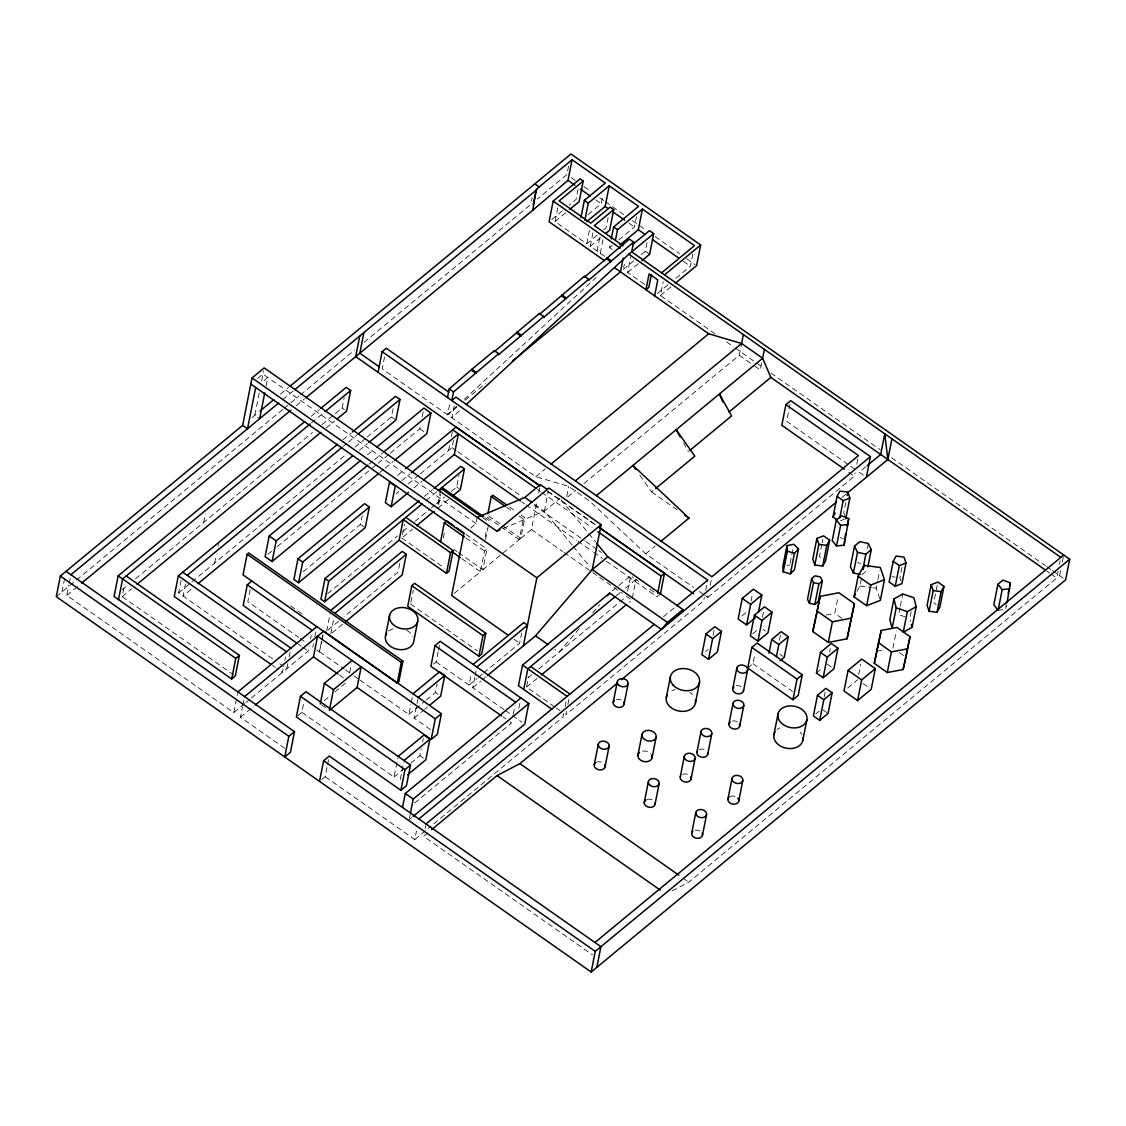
<?xml version="1.0" encoding="UTF-8"?>
<svg xmlns="http://www.w3.org/2000/svg" width="1126" height="1126" viewBox="0 0 1126 1126"><rect width="100%" height="100%" fill="white"/><g stroke="black" fill="none" stroke-linecap="round" stroke-linejoin="round"><path stroke-width="0.75" stroke-dasharray="5 3.75" d="M1006.208 603.55L1005.743 609.433L1006.433 605.985M61.958 591.995L64.689 578.229M244.581 703.651L233.786 712.575L66.8 595.387L68.855 585.07M69.193 583.352L70.22 578.187M233.87 675.023L122.157 596.625L124.536 584.577M272.591 658.794L178.64 592.867L181.37 579.102M185.48 583.958L183.102 595.992L192.588 588.152M203.609 522.492L205.312 513.892M214.587 563.155L216.291 554.541M217.994 545.941L218.683 542.507M259.219 392.96L254.8 415.325L259.642 418.731M261.612 380.926L263.583 370.975M266.116 386.049L267.819 377.449L262.428 381.911M250.155 589.63L247.776 601.678L298.643 637.372M233.786 712.575L237.53 693.644M284.695 748.297L240.443 717.248L242.498 706.917M242.836 705.2L243.849 700.034M283.076 668.957L282.387 672.405L276.7 668.408M284.779 660.357L285.455 656.908M287.82 663.594L286.792 668.76L278.263 662.778M289.171 656.711L290.198 651.56M335.393 413.566L342.121 408.006L344.162 397.675M251.337 698.064L308.172 651.081L309.2 645.93M310.551 639.047L311.24 635.599M312.775 647.295L313.45 643.847M314.816 636.964L316.181 630.081M297.475 716.037L301.881 712.378L303.936 702.061M316.758 650.096L319.432 651.968L321.473 641.637M321.811 639.92L322.838 634.754M319.432 651.968L321.684 641.468M322.022 639.751L323.049 634.585M326.639 631.123L330.382 612.206M384.571 356.843L382.193 368.892L535.807 476.692L568.7 486.39L589.742 501.154L645.761 553.851L693.686 587.49M330.734 633.994L333.803 618.512M303.218 571.698L360.531 524.336L362.234 515.722M367.146 437.043L391.454 416.958L393.157 408.358M321.783 779.516L325.189 776.715L327.23 766.384M327.567 764.667L328.595 759.501M349.693 672.475L351.396 663.861M390.229 453.229L419.829 428.767L420.505 425.332M422.208 416.719L423.235 411.567M402.418 534.583L404.473 524.266M399.8 563.45L398.097 572.064L344.162 616.64M457.015 406.95L447.557 414.762L449.936 402.714M410.891 602.269L413.284 590.221M454.242 405.74L451.85 417.774L460.9 409.414M437.845 503.871L440.238 491.823M448.598 450.499L449.612 445.333M451.315 436.733L452.68 429.85M438.633 504.659L440.688 494.328M420.364 473.835L452.047 447.655L454.088 437.324M301.881 712.378L394.044 777.053L397.788 758.122M443.334 538.059L444.348 532.894M359.94 680.076L408.893 714.419L410.934 704.102M411.272 702.385L412.299 697.219M451.315 491.429L456.692 486.981L459.07 474.947M400.279 779.473L403.685 762.274M430.498 729.578L414.115 718.092L417.859 699.162M433.51 664.143L436.128 661.975L438.183 651.658M438.521 649.927L439.534 644.776M410.849 763.161L419.899 755.673L421.265 748.79M422.63 741.907L423.32 738.459M531.416 201.075L532.105 197.627M409.456 817.983L410.145 814.548M426.149 700.161L435.438 692.476L437.141 683.862M470.64 528.024L476.031 523.562L477.255 517.425M325.189 776.715L414.776 839.574L416.479 830.974M425.107 828.581L425.727 825.499M485.137 537.06L486.84 528.446M485.587 539.565L488.656 524.083M454.257 593.36L480.422 571.726L484.518 551.078L486.953 549.066L465.404 533.949M458.451 552.585L482.857 569.714L486.953 549.066M597.062 235.25L586.716 243.793L555.034 221.555L557.764 207.789M568.588 166.029L566.885 174.629L537.426 198.978M436.128 661.975L469.035 685.058L471.076 674.741M504.026 709.619L472.765 687.69L474.82 677.373M475.158 675.642L476.185 670.491M578.074 189.182L576.033 199.499L569.292 205.073M482.857 569.714L519.213 539.664L523.308 519.016L524.857 517.735L517.89 512.851M502.66 525.673L520.775 538.383L524.857 517.735M586.716 243.793L589.447 230.028M520.775 538.383L531.444 529.558L537.046 501.253M538.692 492.935L540.339 484.602M604.606 256.348L590.263 246.284L592.98 232.519M588.124 214.531L601.228 203.693L602.931 195.094M572.205 545.153L544.379 511.162L548.306 491.344M597.09 251.07L599.806 237.304M483.673 672.954L519.621 643.242L521.676 632.925M600.285 253.322L603.015 239.556M608.139 217.445L606.098 227.776L603.522 229.901M513.273 714.32L514.976 705.72M612.136 249.409L609.56 247.593L610.25 244.159M518.847 708.268L519.874 703.103M554.625 706.832L526.574 687.156L528.615 676.825M566.702 496.467L568.7 486.39M623.663 267.763L624.339 264.314M618.737 240.007L634.459 227.016L636.514 216.685M644.579 284.399L627.618 272.492L630.687 257.01M641.44 254.504L645.325 251.295L647.028 242.681M563.718 713.588L563.042 717.037L432.3 825.091M565.083 706.706L566.448 699.823M566.533 711.266L565.843 714.714L703.651 600.805L704.327 597.357M567.884 704.383L569.249 697.501M714.996 333.817L660.441 295.519L663.158 281.753M675.825 278.319L690.393 266.271L692.786 254.223M627.632 591.178L630.701 575.696L633.361 577.568M632.263 598.356L636.007 579.426L641.623 583.367M583.93 483.631L739.261 355.239L741.598 343.486M705.692 590.474L707.747 580.157M704.975 595.401L707.79 597.385L708.479 593.937M710.182 585.337L711.885 576.737M761.64 363.29L760.303 370.004L753.294 365.077M713.082 635.317L714.095 630.152M751.028 601.214L752.379 594.331M790.03 404.093L786.624 421.293L849.243 465.235M747.763 668.042L752.998 663.707L755.039 653.376M762.429 617.203L763.794 610.32M790.142 563.197L793.197 547.715M779.445 640.286L780.459 635.134M821.853 544.435L819.461 556.483L824.359 559.918M822.191 542.718L822.867 539.27M845.809 502.463L843.768 512.794L845.274 517.228M707.79 597.385L854.381 476.214L855.07 472.779M856.773 464.165L857.787 459.014M841.826 618.329L834.774 613.389L838.194 596.189M829.538 652.095L830.214 648.646M824.133 696.966L825.161 691.814M867.231 548.615L868.259 543.45M856.985 591.432L859.954 586.013L861.657 577.413M858.688 674.587L860.728 664.256M879.842 598.821L876.225 588.152L877.59 581.269M877.928 579.552L879.631 570.952M901.954 567.42L899.899 577.737L901.912 583.648M900.04 607.73L898.689 614.613L906.641 617.344M900.392 606.013L902.77 593.965M892.946 648.097L896.352 630.884M911.187 611.559L909.822 618.441L910.582 621.397M937.17 585.534L933.764 602.748L936.213 604.465M672.053 890.905L688.816 882.151L1056.751 578.032L1058.116 571.149M1059.482 564.267L1060.157 560.832M1059.622 575.653L1060.65 570.502M1062.353 561.888L1063.718 555.005M579.228 628.604L558.946 652.278L554.808 649.378M592.755 612.825L599.511 604.929M447.557 414.762L456.593 406.402M464.348 399.237L596.118 277.475M257.572 378.505L262.977 374.043L476.031 523.562M252.097 417.549L258.853 411.975M280.501 394.086L288.622 387.372M282.654 399.716L293.478 390.764M56.3 596.667L282.795 409.442M284.16 408.33L299.052 396.014M300.417 394.888L354.606 350.087M364.092 342.262L530.74 204.51M66.8 595.387L77.61 586.463M296.293 405.712L304.386 399.012M311.24 416.254L319.32 409.582M551.782 219.542L562.55 210.632M311.452 422.883L323.612 412.834M555.034 221.555L565.731 212.715M122.087 589.869L127.435 585.45M135.458 578.82L312.535 432.454M321.952 424.671L334.056 414.678M122.157 596.625L131.615 588.799M326.287 427.894L334.408 421.18M342.881 439.844L350.988 433.144M343.064 446.501L347.132 443.137M348.497 442.025L356.618 435.298M590.263 246.284L600.594 237.727M178.64 592.867L190.618 582.958M191.955 581.861L346.907 453.792M355 447.092L365.795 438.169M359.307 450.344L367.442 443.616M609.56 247.593L612.178 245.426M367.414 454.834L374.142 449.274M369.018 464.179L373.058 460.844M374.409 459.732L382.474 453.06M267.805 554.428L271.83 551.093M277.221 546.645L376.774 464.348M378.125 463.236L388.878 454.341M465.108 400.251L485.376 383.502M623.325 269.48L633.671 260.922M379.729 472.596L383.769 469.26M385.12 468.149L393.185 461.477M627.618 272.492L639.272 262.865M397.562 475.411L404.276 469.866M401.954 480.549L410.019 473.891M396.155 493.835L398.843 491.626M408.259 483.842L419.013 474.947M413.988 487.868L422.067 481.196M657.274 293.647L669.196 283.794M660.441 295.519L671.138 286.666M424.488 496.341L432.553 489.669M426.078 500.648L436.874 491.724M327.652 593.641L397.548 535.863M402.925 531.43L409.639 525.87M415.015 521.422L429.808 509.205M431.145 508.093L435.185 504.758M436.522 503.646L444.587 496.988M403.094 536.919L412.538 529.107M437.958 508.093L448.5 499.381M327.99 630.011L338.771 621.102M245.932 702.525L249.986 699.176M332.086 632.882L342.867 623.973M240.443 717.248L253.969 706.058M535.807 476.692L545.251 468.866M503.153 528.474L544.379 511.162L559.904 498.325M567.715 497.03L575.822 490.331M324.232 700.724L329.51 696.361M334.788 691.983L347.99 681.075M639.821 475.172L651.588 491.879L654.29 489.641M408.893 714.419L424.826 701.245M414.115 718.092L423.404 710.407M424.741 709.31L427.387 707.114M469.035 685.058L477.016 678.457M478.353 677.359L482.35 674.052M472.765 687.69L480.76 681.089M482.097 679.991L486.094 676.684M645.761 553.851L655.219 546.04M612.291 590.925L617.541 586.576M618.864 585.492L630.701 575.696M394.044 777.053L403.094 769.565M616.274 595.738L620.229 592.473M625.493 588.124L636.007 579.426M527.897 677.936L531.951 674.587M538.707 669.013L626.619 596.344L631.925 600.074L629.223 602.311M526.574 687.156L537.384 678.218M660.441 593.895L656.993 596.738L603.803 559.425M414.65 803.021L511.57 722.92L507.319 719.95M409.118 819.714L411.806 817.49M663.439 616.766L675.29 606.984M414.776 839.574L430.948 826.217M865.922 466.685L859.208 472.23L863.501 475.242M427.599 832.973L423.587 836.294L592.487 954.82M842.009 497.396L846.076 494.032M741.879 615.964L746.834 611.868M705.65 651.518L708.17 649.435M752.844 633.755L759.121 628.561M861.798 574.767L867.175 570.319M816.392 673.038L823.12 667.479M815.773 713.954L819.362 710.999M847.723 687.958L857.66 679.738M840.446 520.789L844.444 519.227M787.032 565.463L789.79 564.928M826.259 615.049L834.774 613.389M877.112 651.095L883.446 649.885M998.1 610.25L1004.223 609.602M892.003 576.695L895.17 577.117M859.954 586.013L871.341 587.519M872.974 587.73L876.225 588.152M857.463 562.69L860.813 563.394M840.207 537.595L843.163 538.707M571.163 177.641L575.428 180.639M583.986 186.634L591.108 191.631M599.665 197.641L603.944 200.639M605.366 201.638L611.066 205.636M612.488 206.635L623.888 214.644M632.446 220.64L638.146 224.637M639.568 225.636L646.69 230.647M655.248 236.643L679.471 253.646M686.607 258.642L695.15 264.652M595.696 199.809L601.228 203.693M628.885 223.103L634.459 227.016M683.355 261.331L690.393 266.271M645.325 251.295L649.618 254.307M726.495 341.882L733.673 346.921M735.109 347.92L763.822 368.075M771 373.114L880.138 449.696M891.623 457.761L1045.266 565.576M1046.701 566.589L1051.008 569.615M1052.444 570.615L1063.211 578.173M739.261 355.239L751.887 364.092M1046.73 570.995L1049.601 573.007M1051.037 574.021L1056.751 578.032M850.665 466.234L856.365 470.232M848.694 472.216L854.381 476.214M651.588 491.879L677.472 510.05M863.093 683.552L869.877 688.31M827.146 664.143L831.199 666.972M762.907 629.293L765.441 631.067M699.33 591.446L703.567 594.415M548.109 491.555L595.541 524.829M547.306 491.091L596.076 525.307M779.924 654.347L782.795 656.359M537.468 489.346L540.339 491.372M541.775 492.372L592.093 527.686M534.597 504.293L544.379 511.162M452.047 447.655L456.354 450.681M457.789 451.681L522.464 497.073M533.963 505.138L584.267 540.438M585.703 541.451L597.202 549.516M598.638 550.53L601.509 552.542M823.022 709.901L826.808 712.561M650.04 589.264L655.642 593.205M419.829 428.767L426.824 433.679M752.998 663.707L792.535 691.448M521.887 501.929L524.758 503.941M526.194 504.955L576.498 540.255M577.934 541.268L592.304 551.346M593.754 552.359L602.368 558.412M391.454 416.958L394.804 419.308M509.543 506.981L516.496 511.866M506.587 507.291L513.555 512.175M519.128 516.088L523.308 519.016M531.444 529.558L562.69 551.487M564.112 552.486L598.202 576.413M599.623 577.413L612.403 586.379M613.825 587.378L622.354 593.36M456.692 486.981L459.141 488.712M342.121 408.006L344.345 409.568M488.74 515.905L501.267 524.702M487.178 517.186L499.719 525.983M501.112 526.954L519.213 539.664M485.039 517.622L489.331 520.634L488.205 521.563L482.477 517.552M465.84 537.975L484.518 551.078M454.13 549.558L457.015 551.571M461.759 558.623L480.422 571.726M401.743 538.031L444.728 568.194M360.531 524.336L365.246 527.644M513.963 639.258L519.621 643.242M410.554 603.986L477.438 650.912M556.033 707.818L563.042 712.744M505.447 710.619L511.12 714.602M512.541 715.601L522.084 722.301M503.069 716.966L505.898 718.951M435.438 692.476L438.056 694.306M683.102 878.139L688.816 882.151M290.677 605.887L302.176 613.966M319.643 651.785L344.106 668.957M345.541 669.97L352.748 675.023M354.183 676.036L358.504 679.062M300.051 638.372L305.709 642.327M298.277 644.142L301.106 646.127M302.528 647.126L308.172 651.081M339.376 675.023L343.683 678.049M419.899 755.673L423.446 758.15M272.422 665.41L275.279 667.408M321.572 704.904L326.765 708.564M899.449 652.7L905.951 657.317M561.015 499.691L595.513 541.845M573.317 546.518L590.01 566.913M683.496 442.87L688.38 451.639M695.164 830.242A5.489 4.04 11.2 0 1 700.541 831.382M596.442 762.246A5.489 4.04 11.2 0 1 603.072 762.992M682.455 774.392A5.489 4.04 11.2 0 1 689.084 775.138M642.467 751.155A7.192 5.292 11.2 0 1 650.786 753.773M730.155 796.504A5.489 4.04 11.2 0 1 735.574 796.589M647.211 799.432A5.489 4.04 11.2 0 1 652.644 800.136M616.429 699.429A5.489 4.04 11.2 0 1 621.848 700.344M699.147 749.606A5.489 4.04 11.2 0 1 706.748 751.197M671.898 690.759A14.835 10.922 11.2 0 1 675.22 689.605M689.802 692.335A14.835 10.922 11.2 0 1 692.518 694.615M777.053 729.634A14.722 10.838 11.2 0 1 779.825 727.917M800.206 732.224A14.722 10.838 11.2 0 1 802.008 734.898M732.407 720.992A5.489 4.04 11.2 0 1 737.783 722.132M736.207 685.762A5.489 4.04 11.2 0 1 741.584 686.902M388.667 631.067A14.399 10.598 11.2 0 1 394.733 628.435M406.739 630.321A14.399 10.598 11.2 0 1 413.003 636.486"/><path stroke-width="1.5" d="M844.176 545.153L848.722 518.622L841.347 515.821L836.337 519.959L832.241 540.607L836.519 545.969L844.176 545.153L844.627 539.27M1007.108 602.551L1010.289 582.902L1002.914 580.101L997.903 584.239L993.822 604.887L998.1 610.25L1002.182 589.616L997.903 584.239M499.972 529.811L496.805 531.148L264.188 367.906L252.041 377.942L242.653 425.361L60.382 576.019L56.3 596.667L591.178 972.019L1065.618 579.862L1069.7 559.214L631.7 251.844L633.628 242.146L629.335 239.134L584.141 277.404L584.352 276.306L588.659 279.318L588.434 280.416L633.628 242.146M304.527 421.814L118.16 575.85L114.078 596.499L231.674 679.02L235.292 676.022L239.388 655.374L126.239 575.977M118.526 599.623L122.607 578.975L310.1 423.995M337.49 444.306L178.33 575.865L174.234 596.499L271 664.41M255.686 387.485L247.509 428.767L242.653 425.361M259.642 418.731L264.751 392.932M247.129 554.245L243.047 574.893L397.225 683.088L398.815 681.779L402.897 661.131L248.719 552.936L247.129 554.245L401.306 662.44L397.225 683.088M251.858 581.03L247.27 584.83L243.174 605.478L296.87 643.157M231.674 679.02L235.756 658.372L239.388 655.374M360.686 460.393L269.198 536.004L265.103 556.652L272.098 561.564L378.392 473.708M272.098 561.564L276.194 540.916L367.681 465.291M297.982 558.763L293.9 579.411L298.615 582.719L365.246 527.644L369.342 506.996L364.613 503.688L297.982 558.763L302.697 562.071L298.615 582.719M359.771 335.97L355.689 356.618L540.128 486.052M320.657 408.471L346.203 387.358L350.665 390.483L346.569 411.131L337.11 418.942M363.909 332.55L359.827 353.198L379.392 366.935M294.491 731.661L288.833 736.334L284.751 756.982L290.409 752.309L294.491 731.661L66.04 571.346M300.459 696.304L296.363 716.938L400.898 790.297L406.416 785.737L410.497 765.089L305.976 691.73L300.459 696.304L404.98 769.649L400.898 790.297M419.111 500.774L325.02 578.553L320.938 599.187L324.612 601.777L399.153 540.17L403.235 519.522L450.527 552.711L446.445 573.359L399.153 540.17M255.335 704.946L313.492 656.866L317.588 636.218L435.269 718.796L431.174 739.444L357.097 687.465L361.193 666.817L333.465 689.731L329.369 710.379L357.097 687.465M324.612 601.777L328.708 581.129L422.025 503.998M378.055 372.312L382.136 351.664L386.274 348.244L448.795 392.115M320.263 703.989L324.358 683.341L352.086 660.427M319.531 781.388L323.612 760.74L329.271 756.067L600.918 946.684L596.836 967.333M352.339 432.032L395.536 396.31L399.997 399.449L395.916 420.097L368.807 442.504M391.13 506.756L395.226 486.108L389.497 482.083L385.402 502.731L391.13 506.756L408.611 492.301M385.528 635.782L389.624 615.148M376.83 447.05L423.911 408.119L430.906 413.031L426.824 433.679L394.536 460.365M330.72 610.475L402.193 551.416L406.289 554.288L402.193 574.936L345.569 621.735M447.501 397.534L449.204 388.92L471.907 369.244L494.398 350.65L498.705 353.677L498.48 354.76L543.675 316.49L539.382 313.478L494.187 351.748L494.398 350.65M411.806 585.675L407.725 606.323L478.874 656.247L481.703 653.91L485.785 633.262L414.635 583.338L411.806 585.675L482.955 635.599L478.874 656.247M498.705 353.677L453.511 391.947L451.808 400.546L455.946 397.126L711.885 576.737L858.476 455.566L785.892 404.628L790.719 400.645L870.454 456.607L866.373 477.255M440.238 491.823L440.913 488.388L481.041 516.538M417.704 621.411A14.399 10.598 11.2 0 1 394.466 625.62A14.399 10.598 11.2 0 1 398.829 607.787A14.399 10.598 11.2 0 1 417.704 621.411L413.622 642.059A14.399 10.598 11.2 0 1 395.24 648.717A14.399 10.598 11.2 0 1 386.654 633.234M423.404 480.084L454.327 454.524L458.423 433.876L411.356 472.779M440.562 541.789L444.306 522.858L446.74 520.845L453.919 525.884M433.89 488.557L460.773 466.347L464.461 468.923L460.365 489.571L452.455 496.116M405.824 517.383L453.116 550.572L449.035 571.22L446.445 573.359M402.559 807.272L405.29 793.506L520.888 697.951M413.158 816.378L524.73 724.159L528.812 703.511L440.224 641.327L434.974 645.662L430.892 666.31L501.661 715.967M410.483 812.831L413.214 799.066L528.812 703.511M533.245 204.777L535.976 191.012M305.737 397.9L532.725 210.281L536.314 189.295L572.078 159.723L605.324 183.045L584.352 200.372L580.946 217.585M398.125 756.405L423.995 735.025L429.893 739.163L425.811 759.811L407.696 774.772M412.975 693.771L439.534 671.828L444.756 675.487L440.674 696.135L430.048 704.918M244.539 696.6L323.725 631.137L441.406 713.729L437.31 734.377L431.174 739.444M487.868 513.737L491.274 496.538L492.822 495.257L506.756 505.025M569.742 209.394L579.116 201.667L583.198 181.019L580.115 178.851L553.176 201.118L549.08 221.766L604.746 260.838M539.382 313.478L539.157 314.576L584.352 276.306M532.725 210.281L567.997 180.371L572.078 159.723M543.675 316.49L543.464 317.588L588.659 279.318M584.873 220.33L588.279 203.13L609.236 185.804L638.555 206.368L613.656 226.945L611.263 238.994M586.801 221.611L605.155 206.452L609.236 185.804M523.365 645.874L536.849 577.793L601.143 524.66L548.953 488.037L496.805 531.148M596.625 543.211L607.759 556.807L682.933 609.56L667.408 622.396L661.398 629.406L609.659 593.092L522.548 665.1L518.453 685.748L551.81 709.155M583.198 181.019L559.129 200.907L590.812 223.145L610.193 207.128L613.726 209.605L609.645 230.253L605.76 233.462M523.759 689.478L527.855 668.83L614.965 596.822M615.472 239.993L617.512 229.662L642.425 209.084L694.489 245.623L661.581 272.816M623.171 258.093L620.454 271.859L512.386 361.165M619.99 244.891L638.329 229.732L642.425 209.084M632.587 244.553L649.406 230.647L653.713 233.659L649.618 254.307L641.862 260.725M601.143 524.66L592.234 569.629L535.512 635.838L487.417 675.586M651.335 274.645L648.815 287.369L645.944 289.748L649.097 273.843L657.767 279.924L654.628 295.828M594.246 764.709L598.342 744.061M289.973 386.246L570.966 153.981L700.668 245.004L696.586 265.652L675.164 283.358M613.206 702.427L617.301 681.779M605 766.975L609.096 746.327A5.489 4.04 11.2 0 0 601.791 741.204A5.489 4.04 11.2 0 0 600.271 748.044A5.489 4.04 11.2 0 0 609.096 746.327M624.043 704.285L628.125 683.637M657.668 593.303L661.075 576.09L664.523 573.247L599.848 527.855M660.441 593.895L664.523 573.247M591.178 972.019L595.26 951.371L1069.7 559.214M637.963 754.884L642.045 734.236M652.024 757.854L656.12 737.206A7.192 5.292 11.2 0 0 646.563 730.507A7.192 5.292 11.2 0 0 644.565 739.458A7.192 5.292 11.2 0 0 656.12 737.206M644.227 802.585L648.323 781.937M682.455 612.009L682.933 609.56M666.282 697.557L670.364 676.909M743.357 334.591L741.598 343.486L575.456 480.816M655.107 803.992L659.189 783.344M705.96 633.994L701.878 654.642L708.535 659.315L717.346 652.024L721.442 631.376L714.785 626.703L705.96 633.994L712.617 638.667L708.535 659.315M764.399 349.356L762.626 358.251L770.846 377.393L1045.308 569.995M680.259 776.856L684.341 756.208M695.446 703.018L699.528 682.37M690.998 779.122L695.094 758.474A5.489 4.04 11.2 0 0 687.789 753.35A5.489 4.04 11.2 0 0 686.269 760.191A5.489 4.04 11.2 0 0 695.094 758.474M696.952 752.069L701.048 731.421M691.716 833.099L695.798 812.451M707.705 754.321L711.801 733.688A5.489 4.04 11.2 0 0 704.496 728.564A5.489 4.04 11.2 0 0 702.976 735.405A5.489 4.04 11.2 0 0 711.801 733.688M758.431 612.291L761.838 595.091L753.407 589.18L742.245 598.399L738.163 619.047L746.594 624.958L755.264 617.78M785.892 404.628L781.81 425.276L844.43 469.218M702.455 835.365L706.551 814.717A5.489 4.04 11.2 0 0 699.246 809.594A5.489 4.04 11.2 0 0 697.726 816.434A5.489 4.04 11.2 0 0 706.551 814.717M732.759 688.619L736.854 667.971M746.594 624.958L750.676 604.31L761.838 595.091M728.958 723.849L733.054 703.201M754.42 615.176L750.338 635.824L757.925 641.144L767.974 632.84L772.056 612.192L764.47 606.872L754.42 615.176L762.006 620.496L757.925 641.144M751.844 647.394L747.763 668.042L792.943 699.753L798.179 695.418L802.275 674.77L757.094 643.059L751.844 647.394L797.025 679.105L792.943 699.753M743.512 690.885L747.594 670.237A5.489 4.04 11.2 0 0 740.303 665.114A5.489 4.04 11.2 0 0 738.769 671.955A5.489 4.04 11.2 0 0 747.594 670.237M739.712 726.115L743.807 705.481A5.489 4.04 11.2 0 0 736.503 700.358A5.489 4.04 11.2 0 0 734.982 707.184A5.489 4.04 11.2 0 0 743.807 705.481M727.959 798.967L732.055 778.319M786.975 545.617L782.88 566.265L783.232 571.825L790.368 573.922L794.421 569.657L798.503 549.009L793.886 544.28L786.975 545.617L787.313 551.177L783.232 571.825M738.712 801.248L742.808 780.6A5.489 4.04 11.2 0 0 735.503 775.476A5.489 4.04 11.2 0 0 733.983 782.317A5.489 4.04 11.2 0 0 742.808 780.6M768.931 653.291L771.662 639.526L781.148 631.686L788.313 636.711L784.217 657.359L780.149 660.723M790.368 573.922L794.449 553.274L798.503 549.009M776.433 656.599L778.826 644.551L788.313 636.711M773.942 734.504L778.038 713.856M816.899 538.439L812.803 559.087L814.816 564.999L822.712 566.04L825.583 560.776L829.679 540.128L823.556 535.835L816.899 538.439L818.898 544.351L814.816 564.999M811.593 578.68L807.511 599.328L809.439 603.311L814.802 604.451L818.25 601.594L822.346 580.946L820.418 576.962L815.041 575.822L811.593 578.68L813.521 582.663L809.439 603.311M814.802 604.451L818.898 583.803L822.346 580.946M822.712 566.04L826.808 545.392L829.679 540.128M836.66 519.593L832.987 517.017L837.082 496.369L839.954 491.105L847.85 492.146L849.863 498.058L845.781 518.706M812.803 631.559L820.122 596.386L838.87 592.74L854.381 603.62L847.062 638.794L828.314 642.439L812.803 631.559L815.674 618.638M816.04 617.034L820.122 596.386M839.799 517.876L843.205 500.676L849.863 498.058M836.519 545.969L840.615 525.335L836.337 519.959M847.174 495.581L847.85 492.146M802.754 740.598L806.849 719.95A14.722 10.838 11.2 0 0 787.285 706.227A14.722 10.838 11.2 0 0 783.189 724.553A14.722 10.838 11.2 0 0 806.849 719.95M820.474 652.39L816.392 673.038L823.134 677.768L833.902 668.872L837.983 648.224L831.241 643.495L820.474 652.39L827.216 657.12L823.134 677.768M844.979 537.552L845.654 534.118M847.357 525.504L848.722 518.622M817.462 695.291L813.38 715.939L819.7 720.373L828.074 713.448L832.156 692.8L825.837 688.366L817.462 695.291L823.796 699.725L819.7 720.373M828.314 642.439L832.395 621.791L816.885 610.911M867.85 566.885L871.257 549.671L868.259 543.45L859.87 541.676L854.493 546.124L850.412 566.772L853.409 572.993L860.123 574.415M853.409 572.993L857.491 552.345L854.493 546.124M854.029 596.864L858.125 576.216L864.036 565.365L880.307 567.518L884.459 579.693L880.363 600.341L866.64 605.718L854.029 596.864L855.507 594.148M847.062 638.794L854.381 603.62M862.812 569.601L865.88 554.119L871.257 549.671M863.361 568.799L864.036 565.365M847.428 492.921L887.851 459.507L891.933 438.858M848.089 670.392L844.007 691.026L857.576 700.555L871.228 689.267L875.324 668.619L861.756 659.09L848.089 670.392L861.657 679.907L857.576 700.555M866.64 605.718L870.736 585.07L884.459 579.693M893.214 561.325L889.132 581.973L895.254 586.266L901.912 583.648L906.008 563.014L903.995 557.103L896.099 556.047L893.214 561.325L899.35 565.618L906.008 563.014M874.297 663.313L881.208 630.447L897.028 627.449L910.033 636.669L905.951 657.317L903.122 669.534L887.302 672.532L874.297 663.313L881.208 630.447M895.254 586.266L899.35 565.618M893.917 598.99L889.836 619.638L892.116 628.477L896.212 607.829L893.917 598.99L902.77 593.965L913.904 597.793L916.198 606.647L912.102 627.295L903.249 632.305L907.345 611.657L916.198 606.647M887.302 672.532L891.384 651.884L878.379 642.664M903.122 669.534L910.033 636.669M931.188 584.704L927.092 605.352L929.105 611.263L937.015 612.305L939.886 607.041L943.968 586.393L937.845 582.1L931.188 584.704L933.201 590.615L929.105 611.263M937.015 612.305L941.097 591.657L943.968 586.393M1008.249 593.233L1008.924 589.785M1009.614 586.35L1010.289 582.902M832.987 517.017L835.14 513.062M607.407 595.724L609.659 593.092M466.065 404.642L628.829 254.223L653.713 233.659M260.205 410.849L273.731 399.674M70.896 574.753L278.586 403.066M294.829 389.652L536.806 189.647M81.649 583.113L290.888 410.174M324.978 411.708L350.665 390.483M137.02 584.324L320.882 432.356M613.726 209.605L594.345 225.636L623.086 245.806M187.183 575.344L341.713 447.627M357.984 434.172L399.997 399.449M198.007 583.676L352.537 455.946M383.825 451.948L430.906 413.031M405.627 468.754L456.129 427.007L539.495 485.503M302.697 562.071L369.342 506.996M664.523 274.885L700.668 245.004M438.211 490.612L464.461 468.923M416.592 525.758L434.129 511.26M237.882 691.927L316.856 626.647M334.816 613.36L406.289 554.288M550.656 464.405L708.69 333.775L741.598 343.486L762.626 358.251L596.484 495.581M450.527 552.711L453.116 550.572M477.255 517.425L524.829 497.425L540.339 484.602L547.32 489.5M401.306 662.44L402.897 661.131M728.972 412.003L770.846 377.393M689.731 450.527L731.604 415.916L719.401 393.973L722.822 401.954M655.642 488.529L694.812 456.157L676.177 429.71L680.245 437.015M482.955 635.599L485.785 633.262M418.196 697.444L444.756 675.487M473.117 664.41L523.717 622.594L527.461 625.226L476.861 667.042M607.759 556.807L592.234 569.629L667.408 622.396M435.269 718.796L441.406 713.729M660.61 541.564L688.985 518.129L632.953 465.432L635.894 469.612M404.023 760.543L429.893 739.163M404.98 769.649L410.497 765.089M541.437 674.868L626.52 604.535M418.858 818.94L654.234 624.381M676.642 605.872L707.747 580.157L382.136 351.664M426.022 823.965L870.454 456.607M867.259 465.573L880.687 454.468L884.769 433.834L887.851 459.507M431.596 829.665L497.059 775.561L519.916 763.625L617.358 683.088M621.411 679.724L836.604 501.872M712.617 638.667L721.442 631.376M762.006 620.496L772.056 612.192M797.025 679.105L802.275 674.77M827.216 657.12L837.983 648.224M823.796 699.725L832.156 692.8M861.657 679.907L875.324 668.619M594.936 942.49L1063.718 555.005M832.395 621.791L851.143 618.16M891.384 651.884L907.218 648.886M840.615 525.335L848.272 524.505M1002.182 589.616L1009.839 588.785M818.898 544.351L826.808 545.392M933.201 590.615L941.097 591.657M857.491 552.345L865.88 554.119M813.521 582.663L818.898 583.803M787.313 551.177L794.449 553.274M896.212 607.829L907.345 611.657M567.997 180.371L574.922 185.227M580.453 189.112L590.151 195.924M605.155 206.452L607.941 208.409M613.529 212.321L624.691 220.161M638.329 229.732L645.367 234.658M652.404 239.599L679.147 258.361M584.352 200.372L588.279 203.13M613.656 226.945L617.512 229.662M534.822 183.862L539.185 186.916M553.176 201.118L620.257 248.199M628.829 254.223L1060.847 557.384M606.844 257.713L611.136 260.739M606.618 258.811L610.925 261.823M614.74 267.847L708.69 333.775M561.86 294.899L566.167 297.911M561.649 295.983L565.942 299.009M837.082 496.369L843.205 500.676M516.89 332.071L521.183 335.084M516.679 333.169L520.972 336.181M858.125 576.216L870.736 585.07M684.664 515.089L688.985 518.129M471.907 369.244L476.214 372.256M471.695 370.341L475.988 373.353M449.204 388.92L453.511 391.947M742.245 598.399L750.676 604.31M771.662 639.526L778.826 644.551M598.948 527.32L693.616 593.754M452.68 429.85L536.032 488.346M597.836 531.711L661.075 576.09M524.829 497.425L531.81 502.337M454.327 454.524L520.451 500.915M491.274 496.538L505.194 506.306M442.039 487.445L483.603 516.609M252.041 377.942L536.849 577.793M456.79 527.911L463.968 532.95M250.831 384.079L463.898 533.597L451.639 595.527L508.29 635.289M444.306 522.858L464.405 536.975M451.709 551.571L460.323 557.609M535.512 635.838L547.912 644.536M530.67 666.508L569.939 694.066M522.548 665.1L567.124 696.389M434.974 645.662L515.652 702.272M269.198 536.004L276.194 540.916M325.02 578.553L328.708 581.129M519.916 763.625L678.795 875.127M247.27 584.83L312.268 630.447M497.059 775.561L660.244 890.075M313.492 656.866L337.941 674.01M182.722 572.219L290.874 648.112M178.33 575.865L286.483 651.757M324.358 683.341L333.465 689.731M118.16 575.85L235.756 658.372M405.29 793.506L413.214 799.066M60.382 576.019L288.833 736.334M323.612 760.74L595.26 951.371M911.342 624.339L912.102 627.295M702.188 833.24A5.489 4.04 11.2 0 1 696.206 838.18A5.489 4.04 11.2 0 1 692.87 831.269M604.718 764.85A5.489 4.04 11.2 0 1 598.75 769.79A5.489 4.04 11.2 0 1 595.415 762.879M690.731 776.996A5.489 4.04 11.2 0 1 685.452 782.049A5.489 4.04 11.2 0 1 680.667 775.87M651.658 755.082A7.192 5.292 11.2 0 1 643.847 761.542A7.192 5.292 11.2 0 1 639.469 752.506M737.755 798.123A5.489 4.04 11.2 0 1 736.897 803.514A5.489 4.04 11.2 0 1 729.535 802.683A5.489 4.04 11.2 0 1 729.127 797.152M654.994 802.922A5.489 4.04 11.2 0 1 647.971 807.018A5.489 4.04 11.2 0 1 646.028 799.924M623.607 702.16A5.489 4.04 11.2 0 1 618.033 707.353A5.489 4.04 11.2 0 1 614.233 700.555M707.747 753.266A5.489 4.04 11.2 0 1 701.456 757.151A5.489 4.04 11.2 0 1 697.36 751.084M695.432 700.133A14.835 10.922 11.2 0 1 678.95 711.041A14.835 10.922 11.2 0 1 667.268 694.869M802.88 737.755A14.722 10.838 11.2 0 1 785.99 748.128A14.722 10.838 11.2 0 1 775.054 731.872M739.43 723.99A5.489 4.04 11.2 0 1 733.462 728.93A5.489 4.04 11.2 0 1 730.127 722.033M743.554 689.83A5.489 4.04 11.2 0 1 736.559 693.517A5.489 4.04 11.2 0 1 733.927 686.79M649.702 785.005A5.489 4.04 11.2 0 0 658.935 784.372A5.489 4.04 11.2 0 0 652.63 778.545A5.489 4.04 11.2 0 0 649.702 785.005M618.47 684.875A5.489 4.04 11.2 0 0 627.787 684.636A5.489 4.04 11.2 0 0 621.89 678.598A5.489 4.04 11.2 0 0 618.47 684.875M673.292 685.312A14.835 10.922 11.2 0 0 698.528 685.058A14.835 10.922 11.2 0 0 683.018 668.548A14.835 10.922 11.2 0 0 673.292 685.312"/></g></svg>
